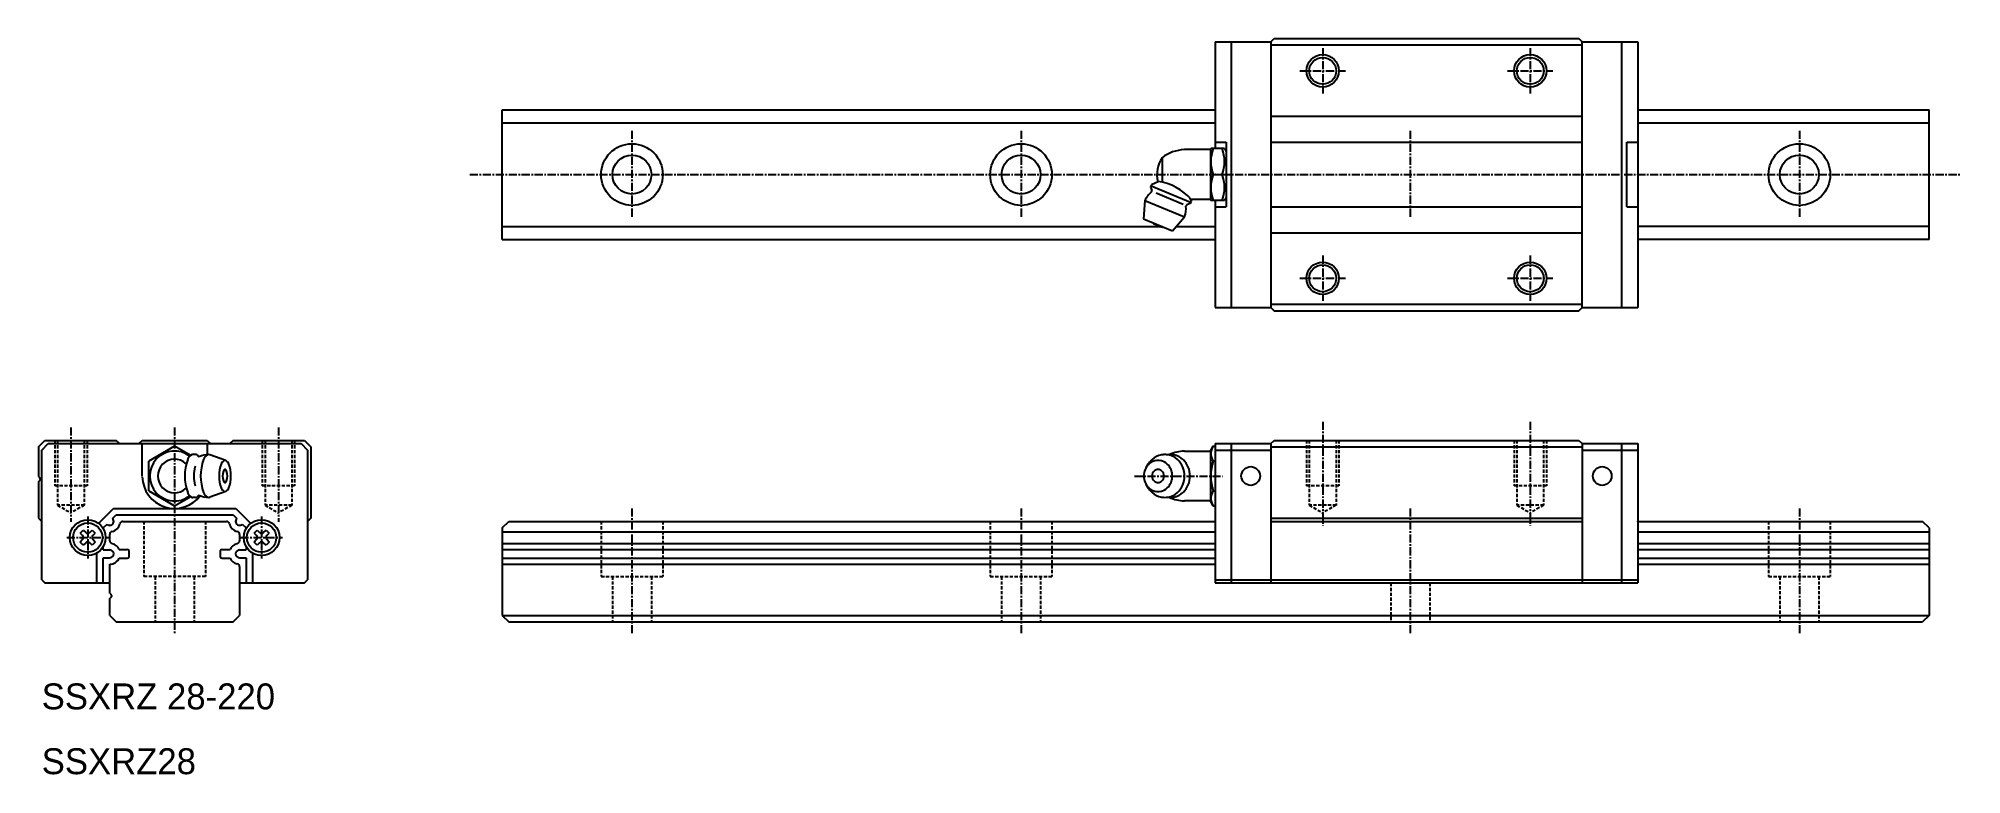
# Model space of a CAD drawing. Extents: x 9 to 306, y 10 to 124.
import ezdxf

# ---------------------------------------------------------------- set-up
doc = ezdxf.new("R2010")
doc.units = 0
doc.linetypes.add('CENTER', pattern=[2, 1.25, -0.25, 0.25, -0.25])
doc.linetypes.add('DASHED', pattern=[0.75, 0.5, -0.25])
doc.layers.get('0').update_dxf_attribs({"linetype": 'CONTINUOUS'})
doc.layers.add('CENTER', color=1, linetype='CENTER')

msp = doc.modelspace()

# ---------------------------------------------------------------- linework, layer by layer
at = {"color": 7, "linetype": 'CONTINUOUS'}
for p, q in [((190.9, 123), (190.9, 106.5)), ((190.9, 123), (199.5, 123)), ((193.4, 123), (193.4, 82)), ((199.5, 123), (200, 123.5)), ((199.5, 123), (199.5, 82)), ((199.5, 122.5), (247.5, 122.5)), ((200, 123.5), (247, 123.5)), ((247, 123.5), (247.5, 123)), ((247.5, 82), (247.5, 123)), ((247.5, 123), (256.1, 123)), ((253.6, 82), (253.6, 123)), ((256.1, 123), (256.1, 82)), ((81, 112.5), (190.9, 112.5)), ((81, 92.5), (81, 112.5)), ((81, 110.5), (190.9, 110.5)), ((199.5, 111.5), (247.5, 111.5)), ((256.1, 112.5), (301, 112.5)), ((256.1, 110.5), (300.9, 110.5)), ((301, 92.5), (301, 112.5)), ((190.9, 107.5), (192.6, 107.5)), ((192.6, 107.5), (192.6, 97.5)), ((199.5, 107.5), (247.5, 107.5)), ((254.4, 97.5), (254.4, 107.5)), ((254.4, 107.5), (256.1, 107.5)), ((182.73, 105.1), (182.73, 101.32)), ((190.18, 106.35), (186.18, 106.35)), ((190.26, 106.5), (190.18, 106.35)), ((190.18, 106.35), (190.18, 98.65)), ((192.35, 106.5), (190.26, 106.5)), ((192.35, 106.5), (192.6, 106.07)), ((181.11, 100.94), (180.96, 100.57)), ((182.24, 101.41), (181.11, 100.94)), ((190.61, 102.5), (192.01, 102.5)), ((180.1, 98.5), (179.9, 95.66)), ((180.1, 98.5), (186.2, 95.97)), ((180.96, 100.57), (181.17, 100.06)), ((181.04, 100.76), (187.14, 98.23)), ((181.82, 99.67), (185.97, 97.96)), ((187.06, 98.05), (186.55, 97.84)), ((187.03, 98.86), (187.21, 98.42)), ((187.21, 98.42), (187.06, 98.05)), ((190.18, 98.65), (187.21, 98.65)), ((190.18, 98.65), (190.26, 98.5)), ((192.35, 98.5), (190.26, 98.5)), ((190.9, 98.5), (190.9, 82)), ((192.6, 98.93), (192.35, 98.5)), ((179.9, 95.66), (184.33, 93.82)), ((184.33, 93.82), (186.2, 95.97)), ((190.9, 97.5), (192.6, 97.5)), ((199.5, 97.5), (247.5, 97.5)), ((254.4, 97.5), (256.1, 97.5)), ((81, 94.5), (182.31, 94.5)), ((81, 92.5), (190.9, 92.5)), ((184.92, 94.5), (190.9, 94.5)), ((199.5, 93.5), (247.5, 93.5)), ((300.9, 94.5), (256.1, 94.5)), ((301, 92.5), (256.1, 92.5)), ((190.9, 82), (199.5, 82)), ((199.5, 82.5), (247.5, 82.5)), ((199.5, 82), (200, 81.5)), ((200, 81.5), (247, 81.5)), ((247, 81.5), (247.5, 82)), ((247.5, 82), (256.1, 82)), ((9.5, 60.5), (10.5, 61.5)), ((9.5, 60.5), (9.5, 55.92)), ((10, 60), (11, 61)), ((10, 40), (10, 60)), ((10.5, 61.5), (21.5, 61.5)), ((11, 61), (50, 61)), ((22, 61), (21.5, 61.5)), ((25, 61), (25.5, 61.5)), ((25.5, 61.5), (35.5, 61.5)), ((25.5, 56), (25.5, 61)), ((30.5, 60.62), (26.5, 58.31)), ((32.99, 59.18), (30.5, 60.62)), ((35.5, 61.5), (36, 61)), ((35.5, 61), (35.5, 59.29)), ((39.5, 61.5), (39, 61)), ((39.5, 61.5), (50.5, 61.5)), ((50, 61), (51, 60)), ((50.5, 61.5), (51.5, 60.5)), ((51, 60), (51, 40)), ((51.5, 60.5), (51.5, 49.5)), ((186.18, 59.85), (190.18, 59.85)), ((190.18, 59.85), (190.61, 60.6)), ((190.18, 59.85), (190.18, 52.15)), ((190.61, 60.6), (190.9, 60.6)), ((190.9, 61), (190.9, 39.5)), ((190.9, 61), (199.5, 61)), ((190.9, 60), (199.5, 60)), ((193.4, 61), (193.4, 39.5)), ((199.5, 61), (200, 61.5)), ((199.5, 61), (199.5, 39.5)), ((199.5, 60.5), (247.5, 60.5)), ((200, 61.5), (247, 61.5)), ((247, 61.5), (247.5, 61)), ((247.5, 61), (247.5, 39.5)), ((247.5, 61), (256.1, 61)), ((247.5, 60), (256.1, 60)), ((253.6, 39.5), (253.6, 61)), ((256.1, 61), (256.1, 39.5)), ((26.5, 56), (26.5, 58.31)), ((33.69, 59.3), (33.32, 59.3)), ((38.39, 58.38), (35.94, 59.27)), ((180.33, 57.42), (180.7, 57.96)), ((190.61, 58.3), (190.9, 58.3)), ((9.5, 55.92), (9.71, 55.71)), ((9.5, 55.08), (9.71, 55.29)), ((9.5, 55.08), (9.5, 49.5)), ((26.5, 53.69), (26.5, 56)), ((26.5, 53.69), (30.5, 51.38)), ((38.39, 53.62), (35.94, 52.73)), ((180.7, 54.04), (180.33, 54.58)), ((180.7, 54.04), (180.71, 54.02)), ((190.61, 53.7), (190.9, 53.7)), ((18.77, 48.69), (21.08, 51)), ((21.08, 51), (39.92, 51)), ((30.5, 51.38), (32.99, 52.82)), ((33.69, 52.7), (33.32, 52.7)), ((39.92, 51), (42.23, 48.69)), ((190.18, 52.15), (186.18, 52.15)), ((190.61, 51.4), (190.18, 52.15)), ((190.61, 51.4), (190.9, 51.4)), ((9.5, 49.5), (10, 49)), ((15.94, 47.19), (16.41, 47.66)), ((16.41, 47.66), (16.78, 47.3)), ((17.42, 47.3), (17.79, 47.66)), ((17.79, 47.66), (18.26, 47.19)), ((19.5, 48.01), (20.07, 48.58)), ((19.5, 47.84), (19.5, 48.01)), ((20.92, 49.43), (21.49, 50)), ((21.49, 50), (39.51, 50)), ((22.5, 49), (38.5, 49)), ((39.51, 50), (40.08, 49.43)), ((40.93, 48.58), (41.5, 48.01)), ((41.5, 48.01), (41.5, 47.84)), ((42.74, 47.19), (43.21, 47.66)), ((43.21, 47.66), (43.58, 47.3)), ((44.22, 47.3), (44.59, 47.66)), ((44.59, 47.66), (45.06, 47.19)), ((51.5, 49.5), (51, 49)), ((81, 48), (82, 49)), ((81, 48), (81, 34.5)), ((82, 49), (190.9, 49)), ((199.5, 49.5), (247.5, 49.5)), ((199.5, 49), (247.5, 49)), ((256.1, 49), (300, 49)), ((301, 48), (300, 49)), ((301, 48), (301, 34.5)), ((15.94, 47.19), (16.3, 46.82)), ((16.3, 46.18), (15.94, 45.81)), ((16.41, 45.34), (15.94, 45.81)), ((16.78, 45.7), (16.41, 45.34)), ((17.79, 45.34), (17.42, 45.7)), ((18.26, 45.81), (17.79, 45.34)), ((17.9, 46.82), (18.26, 47.19)), ((18.26, 45.81), (17.9, 46.18)), ((19.5, 44.6), (19.5, 45.16)), ((19.5, 44.6), (20.5, 44.6)), ((20.5, 46), (20.5, 47)), ((21.96, 44.65), (23.2, 44.65)), ((37.8, 44.65), (39.04, 44.65)), ((40.5, 47), (40.5, 46)), ((40.5, 44.6), (41.5, 44.6)), ((41.5, 45.16), (41.5, 44.6)), ((42.74, 47.19), (43.1, 46.82)), ((43.1, 46.18), (42.74, 45.81)), ((43.21, 45.34), (42.74, 45.81)), ((43.58, 45.7), (43.21, 45.34)), ((44.59, 45.34), (44.22, 45.7)), ((45.06, 45.81), (44.59, 45.34)), ((44.7, 46.82), (45.06, 47.19)), ((45.06, 45.81), (44.7, 46.18)), ((81, 47.4), (190.9, 47.4)), ((81, 45.6), (190.9, 45.6)), ((81, 44.65), (190.9, 44.65)), ((256.1, 47.4), (301, 47.4)), ((256.1, 45.6), (301, 45.6)), ((256.1, 44.65), (301, 44.65)), ((18.5, 39.5), (18.5, 44.13)), ((19.5, 43.4), (20.5, 43.4)), ((19.5, 39.5), (19.5, 43.4)), ((20.5, 37.92), (20.5, 42.4)), ((21.96, 43.35), (23.2, 43.35)), ((23.5, 43.65), (23.5, 44.35)), ((37.5, 44.35), (37.5, 43.65)), ((37.8, 43.35), (39.04, 43.35)), ((40.5, 43.4), (41.5, 43.4)), ((40.5, 42), (40.5, 34.5)), ((41.5, 43.4), (41.5, 39.5)), ((42.5, 44.13), (42.5, 39.5)), ((81, 43.35), (190.9, 43.35)), ((81, 42.4), (190.9, 42.4)), ((256.1, 43.35), (301, 43.35)), ((256.1, 42.4), (301, 42.4)), ((10, 40), (10.5, 39.5)), ((10.5, 39.5), (20.5, 39.5)), ((40.5, 39.5), (50.5, 39.5)), ((50.5, 39.5), (51, 40)), ((190.9, 40), (199.5, 40)), ((190.9, 39.5), (256.1, 39.5)), ((199.5, 40), (247.5, 40)), ((247.5, 40), (256.1, 40)), ((20.5, 37.92), (20.71, 37.71)), ((20.5, 37.08), (20.71, 37.29)), ((20.5, 34.5), (20.5, 37.08)), ((20.5, 34.5), (21.5, 33.5)), ((21.5, 33.5), (39.5, 33.5)), ((39.5, 33.5), (40.5, 34.5)), ((81, 34.5), (301, 34.5)), ((81, 34.5), (82, 33.5)), ((82, 33.5), (300, 33.5)), ((301, 34.5), (300, 33.5))]:
    msp.add_line(p, q, dxfattribs=at)
at = {"color": 3, "linetype": 'DASHED'}
for p, q in [((12, 61.5), (12, 54.5)), ((12.43, 61.5), (12.43, 51.5)), ((16.57, 61.5), (16.57, 51.5)), ((17, 61.5), (17, 54.5)), ((44, 61.5), (44, 54.5)), ((44.43, 61.5), (44.43, 51.5)), ((48.57, 61.5), (48.57, 51.5)), ((49, 61.5), (49, 54.5)), ((205, 61.5), (205, 54.5)), ((205.43, 61.5), (205.43, 51.5)), ((209.57, 61.5), (209.57, 51.5)), ((210, 61.5), (210, 54.5)), ((237, 61.5), (237, 54.5)), ((237.43, 61.5), (237.43, 51.5)), ((241.57, 61.5), (241.57, 51.5)), ((242, 61.5), (242, 54.5)), ((17, 54.5), (12, 54.5)), ((49, 54.5), (44, 54.5)), ((210, 54.5), (205, 54.5)), ((242, 54.5), (237, 54.5)), ((16.57, 51.5), (12.43, 51.5)), ((12.43, 51.5), (14.5, 50.31)), ((16.57, 51.5), (14.5, 50.31)), ((44.43, 51.5), (46.5, 50.31)), ((48.57, 51.5), (44.43, 51.5)), ((48.57, 51.5), (46.5, 50.31)), ((205.43, 51.5), (207.5, 50.31)), ((209.57, 51.5), (205.43, 51.5)), ((209.57, 51.5), (207.5, 50.31)), ((237.43, 51.5), (239.5, 50.31)), ((241.57, 51.5), (237.43, 51.5)), ((241.57, 51.5), (239.5, 50.31)), ((25.75, 49), (25.75, 40.5)), ((35.25, 49), (35.25, 40.5)), ((96.25, 49), (96.25, 40.5)), ((105.75, 49), (105.75, 40.5)), ((156.25, 49), (156.25, 40.5)), ((165.75, 49), (165.75, 40.5)), ((276.25, 49), (276.25, 40.5)), ((285.75, 49), (285.75, 40.5)), ((35.25, 40.5), (25.75, 40.5)), ((27.5, 40.5), (27.5, 33.5)), ((33.5, 40.5), (33.5, 33.5)), ((96.25, 40.5), (105.75, 40.5)), ((98, 40.5), (98, 33.5)), ((104, 40.5), (104, 33.5)), ((156.25, 40.5), (165.75, 40.5)), ((158, 40.5), (158, 33.5)), ((164, 40.5), (164, 33.5)), ((218, 39.5), (218, 33.5)), ((224, 39.5), (224, 33.5)), ((276.25, 40.5), (285.75, 40.5)), ((278, 40.5), (278, 33.5)), ((284, 40.5), (284, 33.5))]:
    msp.add_line(p, q, dxfattribs=at)
at = {"color": 3, "linetype": 'CONTINUOUS'}
for centre in [(207.5, 118.5), (239.5, 118.5), (207.5, 86.5), (239.5, 86.5)]:
    msp.add_circle(centre, 2.5, dxfattribs=at)
at = {"color": 7, "linetype": 'CONTINUOUS'}
for centre, radius in [((207.5, 118.5), 2.07), ((239.5, 118.5), 2.07), ((101, 102.5), 4.75), ((161, 102.5), 4.75), ((281, 102.5), 4.75), ((101, 102.5), 3), ((161, 102.5), 3), ((281, 102.5), 3), ((207.5, 86.5), 2.07), ((239.5, 86.5), 2.07), ((196.4, 56), 1.45), ((250.6, 56), 1.45), ((17.1, 46.5), 2.75), ((17.1, 46.5), 2.25), ((43.9, 46.5), 2.75), ((43.9, 46.5), 2.25)]:
    msp.add_circle(centre, radius, dxfattribs=at)
for centre, radius, start, end in [((186.65, 102.5), 4.7, 146.4138, 193.1788), ((186.4, 100.35), 6, 92.1789, 127.7261), ((196.21, 104.5), 5.95, 160.3465, 199.6535), ((186.41, 104.5), 5.95, 340.3465, 19.6535), ((181.1, 93.49), 8, 40.1892, 83.034), ((196.21, 100.5), 5.95, 160.3465, 199.6535), ((186.41, 100.5), 5.95, 340.3465, 19.6535), ((183.15, 97.23), 3.3, 128.1639, 157.4998), ((180.99, 99.99), 0.2, 308.1641, 22.5004), ((183.28, 97.55), 3.2, 229.29, 265.71), ((183.15, 97.23), 3.3, 337.5, 6.836), ((186.63, 97.65), 0.2, 112.4996, 186.8355), ((30.5, 56), 3.85, 52.5077, 307.4921), ((183.15, 56.48), 2.82, 90, 100.8192), ((184.01, 56.48), 2.82, 90, 98.7658), ((186.4, 53.85), 6, 92.1777, 114.8938), ((184.01, 56.48), 2.82, 79.1807, 90), ((192.34, 59.45), 2.08, 146.4718, 213.5286), ((30.5, 56), 2.6, 46.6213, 313.3788), ((39.37, 56), 7.31, 159.7619, 200.2379), ((33.82, 58.05), 1.4, 121.1003, 160.1439), ((33.32, 58.8), 0.505, 90.9032, 115.752), ((38.74, 56), 5.31, 163.6264, 196.3728), ((33.69, 58.8), 0.505, 64.248, 90.9029), ((33.19, 58.05), 1.4, 39.4275, 58.8997), ((35.77, 56), 3.3, 90, 117.0545), ((41.81, 56), 7.31, 159.7619, 200.2379), ((36.27, 58.05), 1.4, 121.1003, 160.1439), ((35.77, 58.8), 0.505, 68.6875, 115.752), ((42.65, 56), 5.31, 159.7307, 200.2693), ((38.63, 57.49), 1.02, 121.0514, 160.104), ((40.09, 56), 2.22, 159.7738, 200.2262), ((38.41, 56.62), 0.423, 121.1185, 160.1588), ((38.26, 58.03), 0.368, 64.287, 115.7129), ((38.26, 56.85), 0.153, 64.2337, 115.7663), ((38.11, 56.62), 0.423, 19.8412, 58.8814), ((37.9, 57.49), 1.02, 19.896, 58.9485), ((36.43, 56), 2.22, 339.7738, 20.2262), ((33.87, 56), 5.31, 339.7307, 20.2693), ((182.43, 56), 2.53, 133.386, 226.6139), ((182.14, 56.26), 2.15, 101.0363, 132.5263), ((183.58, 56), 3.48, 133.386, 145.8067), ((183.19, 56.35), 2.95, 101.0363, 132.5263), ((182.25, 56), 1.05, 133.3861, 226.6139), ((182.13, 56.11), 0.895, 101.0363, 132.5263), ((182.12, 56.35), 2.05, 79.1808, 100.8192), ((182.12, 56.15), 0.855, 79.1807, 100.8192), ((182.11, 56.11), 0.895, 47.4736, 78.9636), ((182.09, 56.26), 2.15, 47.4737, 78.9636), ((181.99, 56), 1.05, 313.3861, 46.6139), ((183.15, 56.48), 2.82, 79.1808, 90), ((181.8, 56), 2.53, 313.386, 46.6139), ((183.11, 56.35), 2.95, 47.4737, 78.9637), ((183.97, 56.35), 2.95, 47.4736, 78.9636), ((182.72, 56), 3.48, 313.386, 46.6139), ((183.58, 56), 3.48, 313.3861, 46.6139), ((198.07, 56), 7.81, 162.8691, 197.1308), ((9.5, 55.5), 0.3, 314.9995, 45.0005), ((30.5, 56), 5, 181.2174, 322.6126), ((33.82, 53.95), 1.4, 199.8561, 238.8996), ((36.27, 53.95), 1.4, 199.8561, 238.8996), ((38.63, 54.51), 1.02, 199.896, 238.9485), ((38.41, 55.38), 0.423, 199.8412, 238.8814), ((38.26, 53.97), 0.368, 244.287, 295.7129), ((38.26, 55.15), 0.153, 244.2337, 295.7663), ((38.11, 55.38), 0.423, 301.1185, 340.1588), ((37.9, 54.51), 1.02, 301.0514, 340.104), ((182.14, 55.74), 2.15, 227.4737, 258.9636), ((183.58, 56), 3.48, 214.653, 226.6139), ((183.19, 55.65), 2.95, 227.4737, 258.9637), ((182.13, 55.89), 0.895, 227.4736, 258.9636), ((182.12, 55.65), 2.05, 259.1808, 280.8192), ((182.12, 55.85), 0.855, 259.1807, 280.8192), ((182.11, 55.89), 0.895, 281.0363, 312.5263), ((182.09, 55.74), 2.15, 281.0363, 312.5263), ((183.11, 55.65), 2.95, 281.0363, 312.5263), ((183.97, 55.65), 2.95, 281.0363, 312.5263), ((192.34, 52.55), 2.08, 146.4713, 213.5276), ((33.32, 53.2), 0.505, 244.2479, 270.3932), ((33.69, 53.2), 0.505, 270.3929, 295.752), ((33.19, 53.95), 1.4, 301.1003, 320.5701), ((35.77, 56), 3.3, 242.9455, 270), ((35.77, 53.2), 0.505, 244.2479, 289.9356), ((183.15, 55.52), 2.82, 259.1808, 280.8192), ((184.01, 55.52), 2.82, 261.2379, 280.8192), ((186.4, 58.15), 6, 245.1062, 267.8223), ((20.5, 49), 0.6, 224.6095, 45.3907), ((20.5, 49), 1.6, 282.6802, 347.3199), ((22.5, 48.55), 0.45, 90.0001, 167.32), ((38.5, 48.55), 0.45, 12.68, 89.9999), ((40.5, 49), 1.6, 192.6801, 257.3199), ((40.5, 49), 0.6, 134.6093, 315.3905), ((15.99, 46.5), 0.45, 314.9999, 45.0001), ((17.1, 47.61), 0.45, 225.0002, 314.9999), ((17.1, 45.39), 0.45, 45.0001, 134.9998), ((18.21, 46.5), 0.45, 134.9999, 225.0001), ((20.95, 47), 0.45, 102.6801, 180), ((20.95, 46), 0.45, 179.999, 257.3196), ((20.5, 44), 0.6, 270.0001, 90), ((20.5, 44), 1.6, 23.9696, 77.3198), ((23.2, 44.35), 0.3, 0, 90), ((37.8, 44.35), 0.3, 90, 180), ((40.5, 44), 1.6, 102.6801, 156.0304), ((40.5, 44), 0.6, 90, 269.9999), ((40.05, 47), 0.45, 0, 77.3199), ((40.05, 46), 0.45, 282.6804, 0.001), ((42.79, 46.5), 0.45, 314.9999, 45.0001), ((43.9, 47.61), 0.45, 225.0002, 314.9999), ((43.9, 45.39), 0.45, 45.0001, 134.9998), ((45.01, 46.5), 0.45, 134.9999, 225.0001), ((20.5, 44), 1.6, 270.0001, 336.0307), ((23.2, 43.65), 0.3, 270, 0), ((37.8, 43.65), 0.3, 180, 270), ((40.5, 44), 1.6, 203.9693, 257.3199), ((40.05, 42), 0.45, 0, 77.3199), ((20.5, 37.5), 0.3, 314.9996, 45.0004)]:
    msp.add_arc(centre, radius, start, end, dxfattribs=at)
for p in [(190.9, 102.5), (256.1, 102.5), (30.5, 61.5), (190.9, 49), (256.1, 49), (30.5, 33.5)]:
    msp.add_point(p, dxfattribs=at)
at = {"layer": 'CENTER', "color": 1, "linetype": 'CENTER'}
for p, q in [((207.5, 122), (207.5, 115)), ((239.5, 122), (239.5, 115)), ((204, 118.5), (211, 118.5)), ((236, 118.5), (243, 118.5)), ((101, 109.25), (101, 95.75)), ((161, 109.25), (161, 95.75)), ((221, 109.25), (221, 95.75)), ((281, 109.25), (281, 95.75)), ((76, 102.5), (306, 102.5)), ((207.5, 90), (207.5, 83)), ((239.5, 90), (239.5, 83)), ((204, 86.5), (211, 86.5)), ((236, 86.5), (243, 86.5)), ((14.5, 63.5), (14.5, 48.95)), ((30.5, 63.5), (30.5, 31.5)), ((46.5, 63.5), (46.5, 48.95)), ((207.5, 64.36), (207.5, 48.31)), ((239.5, 64.36), (239.5, 48.31)), ((178.49, 56), (192.03, 56)), ((101, 51), (101, 31.5)), ((161, 51), (161, 31.5)), ((221, 51), (221, 31.5)), ((281, 51), (281, 31.5)), ((17.1, 49.75), (17.1, 43.25)), ((43.9, 49.75), (43.9, 43.25)), ((13.85, 46.5), (20.35, 46.5)), ((40.65, 46.5), (47.15, 46.5))]:
    msp.add_line(p, q, dxfattribs=at)

# ---------------------------------------------------------------- texts
at = {"color": 7, "linetype": 'CONTINUOUS'}
for s, p in [('SSXRZ 28-220', (10, 20)), ('SSXRZ28', (10, 10))]:
    msp.add_text(s, height=4, dxfattribs=at).set_placement(p)

doc.saveas('drawing.dxf')
